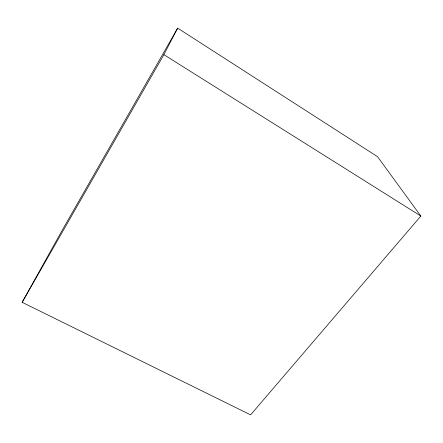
<?xml version="1.0" encoding="UTF-8"?>
<svg xmlns="http://www.w3.org/2000/svg" width="443" height="443" viewBox="0 0 443 443"><rect width="100%" height="100%" fill="white"/><g stroke="black" fill="none" stroke-linecap="round" stroke-linejoin="round"><path stroke-width="0.66" d="M22.15 302.309L163.866 54.65L177.66 28.13L377.563 156.706L420.85 216.062L250.594 414.87L22.15 302.309L62.928 228.976L177.66 28.13M163.866 54.65L420.85 216.062"/></g></svg>
